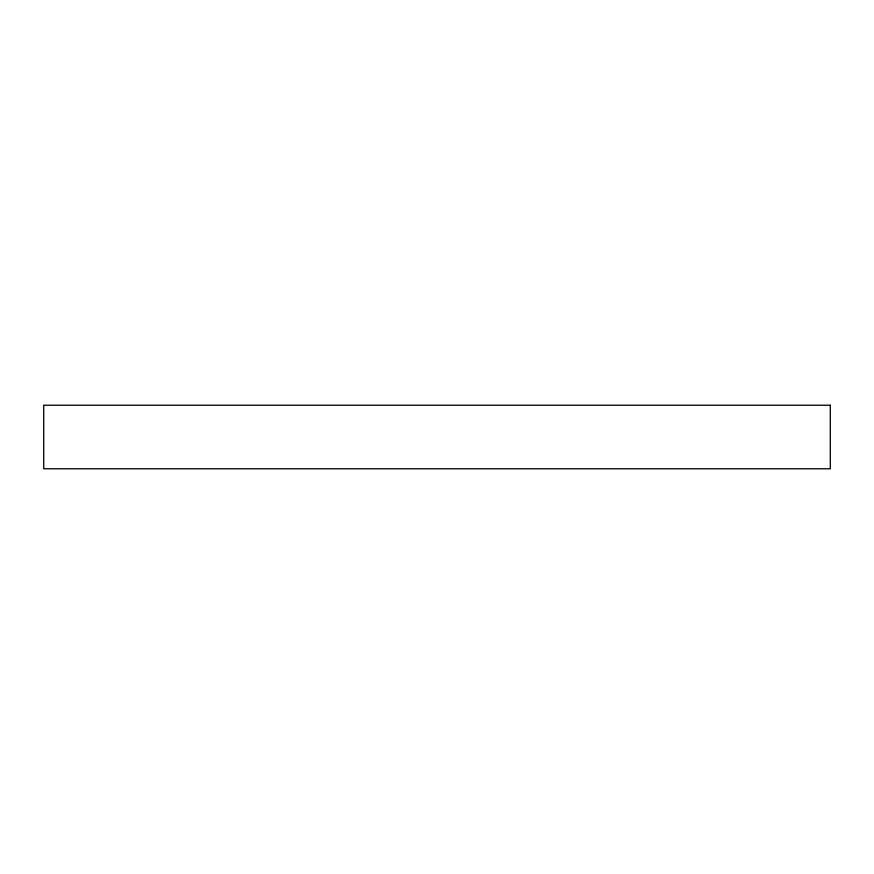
<?xml version="1.0" encoding="UTF-8"?>
<svg xmlns="http://www.w3.org/2000/svg" width="874" height="874" viewBox="0 0 874 874"><rect width="100%" height="100%" fill="white"/><g stroke="black" fill="none" stroke-linecap="round" stroke-linejoin="round"><path stroke-width="1.31" d="M830.3 405.23L43.7 405.23L43.7 468.77L830.3 468.77L830.3 405.23"/></g></svg>
